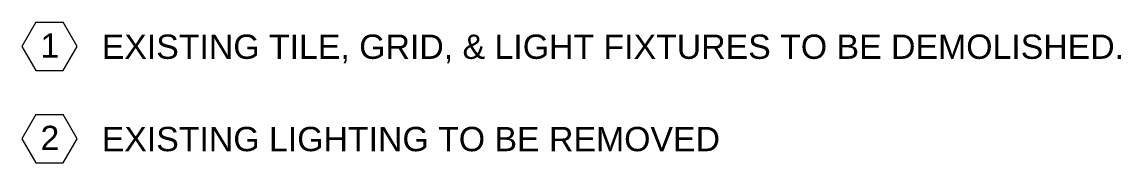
# Model space of a CAD drawing. Header units: inches. Extents: x 81 to 2201, y -595 to 378.
# Drawn here: x 88.651 to 92.906, y 109.783 to 110.327 of the extents above; entities that cross this region are included whole.
import ezdxf

# ---------------------------------------------------------------- set-up
doc = ezdxf.new("R2010")
doc.units = ezdxf.units.IN
doc.header["$MEASUREMENT"] = 0
doc.linetypes.add('Demolished', pattern=[0.1875, 0.125, -0.0625])
doc.layers.add('A-ANNO-NOTE', color=131, linetype='Demolished', lineweight=9)
doc.layers.add('G-ANNO-TEXT', color=231, linetype='Continuous', lineweight=9)
doc.styles.add('Arial_2', font='arial.ttf', dxfattribs={"height": 0.09375})

# ---------------------------------------------------------------- blocks, each defined once
blk = doc.blocks.new('FORM Keynote Tag - Default w_arrow-62346-_A1002 - Ceiling Demolition Plan Keynotes')
at = {"layer": 'A-ANNO-NOTE', "linetype": 'Continuous', "lineweight": 20}
for p, q in [((41.452, 110.3271), (41.3979, 110.2333)), ((41.452, 110.3271), (41.5576, 110.3271)), ((41.6117, 110.2333), (41.5576, 110.3271)), ((41.3979, 110.2333), (41.452, 110.1396)), ((41.5576, 110.1396), (41.6117, 110.2333)), ((41.452, 110.1396), (41.5576, 110.1396))]:
    blk.add_line(p, q, dxfattribs=at)

msp = doc.modelspace()

# ---------------------------------------------------------------- block references
at = {"layer": 'A-ANNO-NOTE', "linetype": 'Continuous', "lineweight": 20}
for p in [(47.2532, 0), (47.2532, -0.3563)]:
    msp.add_blockref('FORM Keynote Tag - Default w_arrow-62346-_A1002 - Ceiling Demolition Plan Keynotes', p, dxfattribs=at)

# ---------------------------------------------------------------- texts
at = {"layer": 'A-ANNO-NOTE', "linetype": 'Continuous', "char_height": 0.0937, "width": 0.087231, "attachment_point": 2, "line_spacing_factor": 0.941778, "style": 'Arial_2'}
for s, insert in [('1', (88.7592, 110.283)), ('2', (88.7592, 109.9267))]:
    msp.add_mtext(s, dxfattribs=dict(at, insert=insert))
at = {"layer": 'G-ANNO-TEXT', "color": 7, "char_height": 0.09375, "attachment_point": 1, "style": 'Arial_2'}
for s, insert, width in [('EXISTING TILE, GRID, & LIGHT FIXTURES TO BE DEMOLISHED. ', (88.9599, 110.2788), 4.876406), ('EXISTING LIGHTING TO BE REMOVED ', (88.9599, 109.9224), 2.95425)]:
    msp.add_mtext(s, dxfattribs=dict(at, insert=insert, width=width))

doc.saveas('drawing.dxf')
